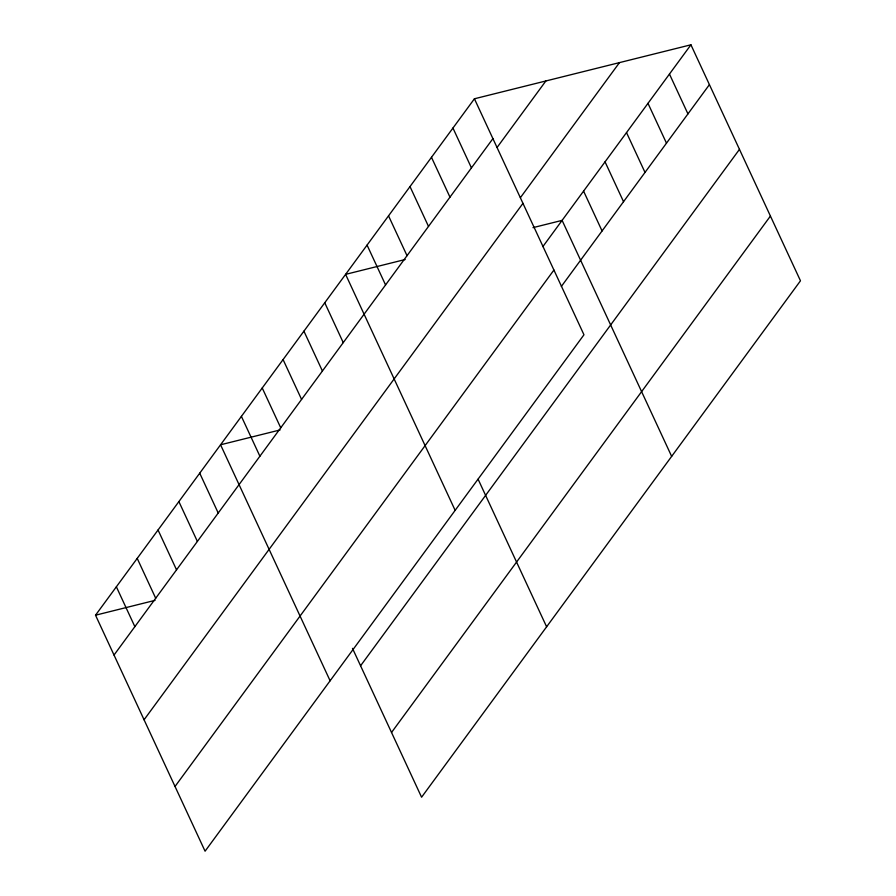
<?xml version="1.0" encoding="UTF-8"?>
<svg xmlns="http://www.w3.org/2000/svg" width="896" height="896" viewBox="0 0 896 896"><rect width="100%" height="100%" fill="white"/><g stroke="black" fill="none" stroke-linecap="round" stroke-linejoin="round"><path stroke-width="1.34" d="M474.421 98.784L583.968 334.779L205.072 851.2L95.525 615.205L474.421 98.784L690.928 44.8L800.475 280.795L421.579 797.216L352.486 648.357M114.027 655.043L492.912 138.622M497.146 147.381L545.866 80.976M520.386 197.68L619.472 62.619M144.066 719.779L522.962 203.358M542.864 246.602L690.928 44.8M175.034 786.464L553.918 270.054M561.355 286.44L709.419 84.638M360.573 665.784L739.469 149.374M391.53 732.48L770.426 216.059M405.138 259.526L345.598 274.366L455.146 510.362M532.997 227.64L562.106 220.382L671.653 456.378M280.101 429.946L220.562 444.786L330.109 680.781M95.525 615.205L155.064 600.354M669.458 74.066L687.949 113.904M647.987 103.331L666.478 143.17M626.517 132.586L645.008 172.424M605.046 161.851L623.538 201.69M583.576 191.117L602.067 230.955M452.95 128.05L471.442 167.888M431.48 157.315L449.971 197.154M410.01 186.581L428.501 226.419M388.539 215.846L407.03 255.685M478.094 479.192L546.616 626.797M367.069 245.101L385.56 284.939M324.755 302.77L343.246 342.608M303.923 331.173L322.414 371.011M283.08 359.576L301.571 399.414M262.237 387.979L280.728 427.818M241.405 416.382L259.896 456.221M199.73 473.189L218.221 513.027M178.886 501.592L197.378 541.43M158.043 529.995L176.534 569.834M137.211 558.398L155.702 598.237M116.368 586.802L134.859 626.64"/></g></svg>
